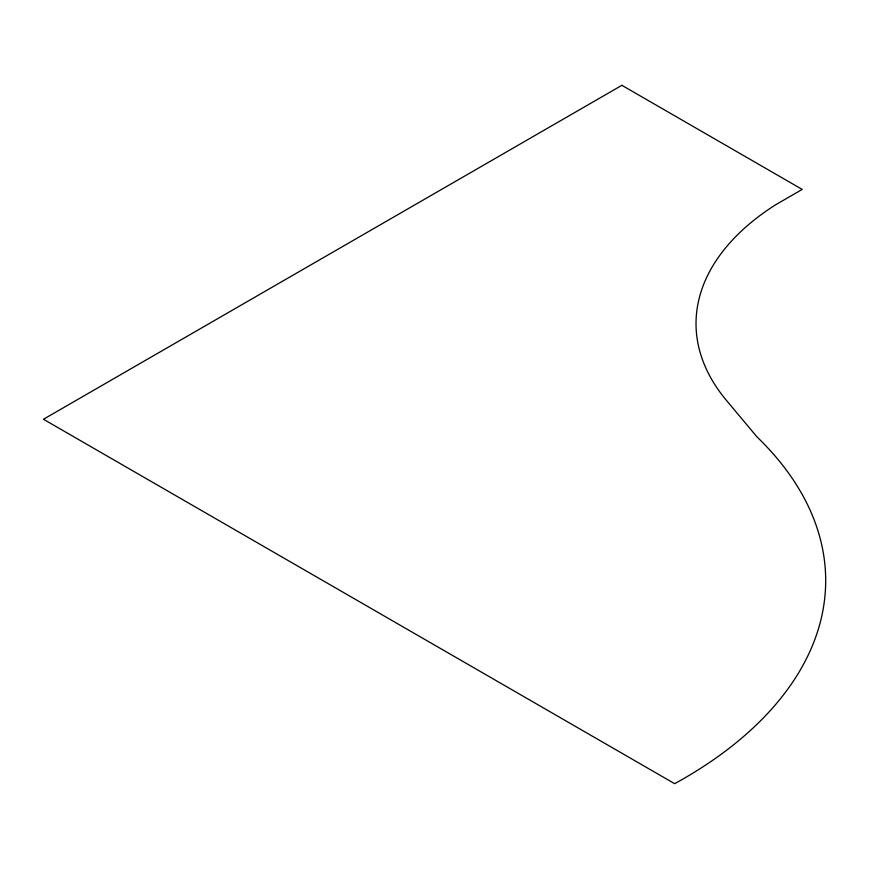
<?xml version="1.0" encoding="UTF-8"?>
<svg xmlns="http://www.w3.org/2000/svg" width="869" height="869" viewBox="0 0 869 869"><rect width="100%" height="100%" fill="white"/><g stroke="black" fill="none" stroke-linecap="round" stroke-linejoin="round"><path stroke-width="1.3" d="M621.878 85.314L43.45 419.26L674.659 783.686A485.206 280.133 0 0 0 756.932 436.835L727.853 402.075A305.986 176.657 0 0 1 775.485 204.867L802.217 189.431L621.878 85.314"/></g></svg>
